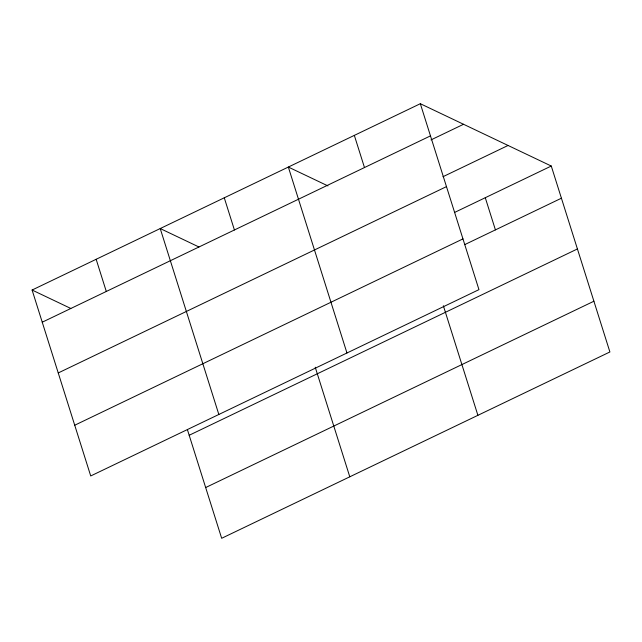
<?xml version="1.0" encoding="UTF-8"?>
<svg xmlns="http://www.w3.org/2000/svg" width="642" height="642" viewBox="0 0 642 642"><rect width="100%" height="100%" fill="white"/><g stroke="black" fill="none" stroke-linecap="round" stroke-linejoin="round"><path stroke-width="0.96" d="M420.333 103.707L478.956 289.638L90.723 475.963L32.1 290.032L420.333 103.707L551.277 166.037L609.9 351.968L221.667 538.293L187.408 429.642M42.244 322.204L430.477 135.879M430.999 139.9L463.548 124.275M442.972 176.71L508.063 145.469M58.245 372.946L446.479 186.621M454.536 212.47L551.277 166.037M74.729 425.221L462.962 238.896M464.68 244.642L561.421 198.209M189.181 435.276L577.423 248.952M205.665 487.551L593.898 301.226M327.942 185.915L288.338 167.056L346.961 352.988M198.924 246.969L160.219 228.544L218.842 414.475M32.1 290.032L70.813 308.457M485.28 197.712L495.423 229.884M443.349 305.728L477.897 415.318M354.336 135.382L364.479 167.554M315.23 367.208L349.786 476.805M224.275 197.8L234.418 229.972M96.156 259.288L106.299 291.46"/></g></svg>
